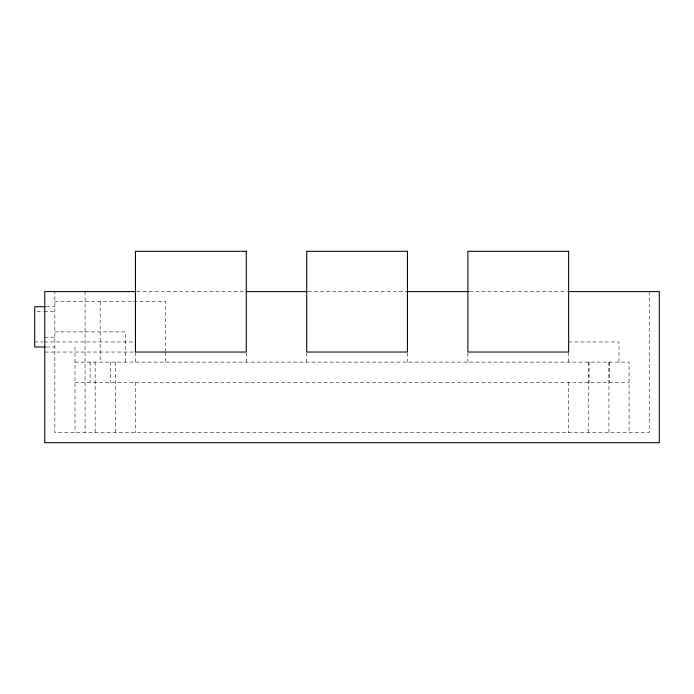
<?xml version="1.0" encoding="UTF-8"?>
<svg xmlns="http://www.w3.org/2000/svg" width="694" height="694" viewBox="0 0 694 694"><rect width="100%" height="100%" fill="white"/><g stroke="black" fill="none" stroke-linecap="round" stroke-linejoin="round"><path stroke-width="0.52" stroke-dasharray="3.47 2.6" d="M136.805 291.593L244.279 291.593M308.119 291.593L405.712 291.593M469.543 291.593L567.276 291.593M54.852 301.664L165.666 301.664L165.666 350.964M46.368 306.705L54.852 306.705M36.817 311.736L43.184 311.736M44.242 311.736L54.852 311.736M54.852 331.888L125.371 331.888L125.371 362.112M44.772 337.215L54.852 337.215M34.7 341.96L43.184 341.96M44.242 341.96L135.443 341.96M568.629 341.96L619.005 341.96L619.005 362.112M46.368 347L54.852 347M44.772 352.04L135.443 352.04L135.443 362.112M74.995 362.112L629.076 362.112L629.076 432.631M74.995 382.264L629.076 382.264M649.228 291.593L649.228 432.631L54.852 432.631L54.852 291.593M609.185 362.112L609.185 382.264M608.933 362.112L608.933 432.631M589.041 362.112L589.041 382.264M588.781 362.112L588.781 432.631M568.629 352.569L568.629 362.112M568.629 382.264L568.629 432.631M467.886 353.046L467.886 362.112M407.447 353.046L407.447 362.112M306.705 353.046L306.705 362.112M246.257 353.046L246.257 362.112M165.666 352.04L165.666 362.112M135.443 382.264L135.443 432.631M115.291 362.112L115.291 432.631M110.242 362.112L110.242 382.264M100.17 301.664L100.17 362.112M95.147 362.112L95.147 432.631M90.099 362.112L90.099 382.264M85.067 291.593L85.067 432.631M74.995 347L74.995 432.631"/><path stroke-width="1.04" d="M135.972 291.593L44.772 291.593L44.772 442.703L659.3 442.703L659.3 291.593L568.1 291.593M246.257 291.593L307.095 291.593M406.727 291.593L468.597 291.593M45.301 306.705L34.7 306.705L34.7 347L45.301 347M246.257 251.297L135.443 251.297L135.443 352.04L246.257 352.04L246.257 251.297M407.447 251.297L306.705 251.297L306.705 352.04L407.447 352.04L407.447 251.297M568.629 251.297L467.886 251.297L467.886 352.04L568.629 352.04L568.629 251.297"/></g></svg>
